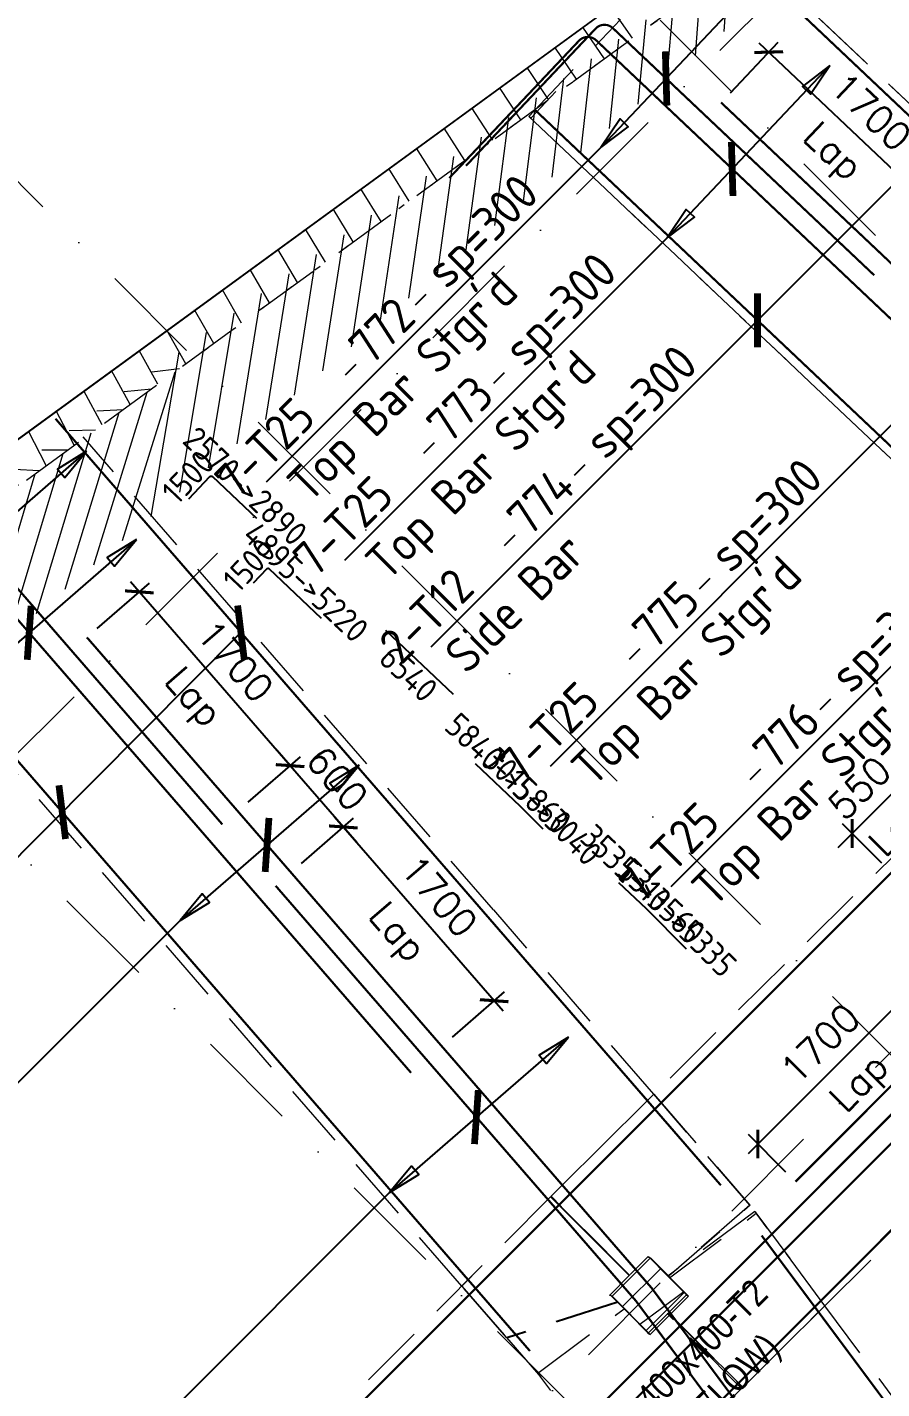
# Model space of a CAD drawing. Extents: x 660761725 to 1323371458, y 2734871439 to 5470067957.
# Drawn here: x 662047956 to 662054272, y 2735050052 to 2735060111 of the extents above; entities that cross this region are included whole.
import ezdxf
from ezdxf.enums import TextEntityAlignment as Align

# ---------------------------------------------------------------- set-up
doc = ezdxf.new("R2010")
doc.units = 0
for name, pattern in [('AXES', [1.95, 1.2, -0.25, 0.25, -0.25]), ('Hidden', [714.375, 476.25, -238.125]), ('sbp_axis_short', [10, 5, -2.5, 0, -2.5])]:
    doc.linetypes.add(name, pattern=pattern)
doc.layers.add('A-DETL', color=5, linetype='Continuous', lineweight=9, true_color=0x0000ff)
for name, color, linetype, lineweight in [('A-FLOR-PATT', 7, 'Continuous', 15), ('A-ROOF', 7, 'Continuous', 15), ('A-WALL', 7, 'Continuous', 15), ('S-COLS-IDEN', 7, 'Continuous', 9), ('S-GRID', 7, 'Continuous', 9)]:
    doc.layers.add(name, color=color, linetype=linetype, lineweight=lineweight)
for name, color, linetype in [('S-AXIS', 20, 'AXES'), ('S-DIMI', 100, 'Continuous'), ('S-RBAR-T12', 151, 'Continuous'), ('S-RBAR-T25', 51, 'Continuous'), ('S-RDIMO', 8, 'Continuous'), ('S-RSYMB', 7, 'Continuous'), ('S-SIMPLETEXT', 7, 'Continuous')]:
    doc.layers.add(name, color=color, linetype=linetype)
doc.styles.add('Arial Narrow_1', font='ARIALN.TTF', dxfattribs={"height": 199.9999999999998})
doc.styles.add('ARMACAD', font='isocp.shx')
doc.styles.add('ROMANS', font='romans.shx')
doc.dimstyles.new('S-DIMI-100', dxfattribs={"dimscale": 100, "dimtxt": 2, "dimasz": 1.5, "dimexe": 1, "dimexo": 1, "dimgap": 1, "dimtad": 1, "dimdec": 0, "dimzin": 12, "dimdsep": 46, "dimtxsty": 'ROMANS', "dimblk": 'ARCHTICK', "dimcen": 0.09, "dimdle": 1, "dimclrd": 8, "dimclre": 8, "dimclrt": 4, "dimadec": 0, "dimazin": 3, "dimtfac": 1, "dimtdec": 0, "dimtix": 1, "dimtmove": 1, "dimatfit": 3, "dimtolj": 1, "dimtzin": 0, "dimarcsym": 0})
pattern_1 = [(74.99999999999999, (0, 0), (-153.3407249233896, 41.08752341002518), [])]

# ---------------------------------------------------------------- blocks, each defined once
blk = doc.blocks.new('I am… All Range.')
at = {"layer": 'S-GRID', "color": 8, "linetype": 'sbp_axis_short', "lineweight": 13, "ltscale": 150}
for p, q in [((662613679.1571203, 2734523360.248725), (662679782.7279356, 2734589463.81954)), ((662618010.1861551, 2734519029.21969), (662684113.7569702, 2734585132.790505)), ((662638694.7375193, 2734563892.988339), (662667314.0845935, 2734535273.641264)), ((662635724.8890384, 2734560923.139858), (662664344.2237372, 2734532303.805159)), ((662633250.0153042, 2734558448.266124), (662661869.4970862, 2734529828.784341))]:
    blk.add_line(p, q, dxfattribs=at)
blk = doc.blocks.new('I am… Atomic.')
at = {"layer": 'A-FLOR-PATT', "transparency": 33554600}
h = blk.add_hatch(dxfattribs=at)
h.set_pattern_fill('ANSI31', color=8, scale=50, angle=30, style=0)
h.set_pattern_definition(pattern_1)
edge = h.paths.add_edge_path()
edge.add_line((662389967.6433319, 2734579123.010657), (662390007.8012236, 2734579503.468677))
edge.add_line((662342114.705975, 2734544592.546931), (662390007.8012234, 2734579503.468677))
edge.add_line((662363195.8073889, 2734559608.047176), (662389967.7690635, 2734579123.040917))
edge.add_line((662362417.6524743, 2734559040.823584), (662363719.8899552, 2734559990.06879))
edge.add_line((662346720.4841449, 2734547598.623516), (662362783.6519626, 2734559307.613063))
edge.add_line((662345821.5310795, 2734546943.346041), (662347578.010761, 2734548223.703842))
edge.add_line((662342292.6126368, 2734544370.997322), (662346307.4227723, 2734547297.529027))
edge.add_line((662325865.2845687, 2734528370.671522), (662342114.6925843, 2734544592.5523))
edge.add_line((662340490.7204528, 2734542572.157625), (662342149.9785906, 2734544228.604904))
edge.add_line((662339422.0417168, 2734541505.28928), (662341320.3495216, 2734543400.381265))
edge.add_line((662336597.6306283, 2734538685.662872), (662340136.8031961, 2734542218.839921))
edge.add_line((662332705.8949801, 2734534800.520002), (662336243.7133716, 2734538332.345168))
edge.add_line((662332253.0745114, 2734534348.466631), (662332782.9359009, 2734534877.430412))
edge.add_line((662326312.3910785, 2734528417.846987), (662332351.9776915, 2734534447.202265))
edge.add_line((662325865.2845687, 2734528370.671522), (662326312.3910785, 2734528417.846987))
h = blk.add_hatch(dxfattribs=at)
h.set_pattern_fill('ANSI31', color=8, scale=50, angle=30, style=0)
h.set_pattern_definition(pattern_1)
edge = h.paths.add_edge_path()
edge.add_line((662389967.6433319, 2734579123.010657), (662390007.8012236, 2734579503.468677))
edge.add_line((662390178.8400514, 2734578972.951882), (662393574.2351673, 2734576558.543434))
edge.add_line((662390389.9110394, 2734578822.862847), (662389967.7690635, 2734579123.040917))
edge.add_line((662401600.1085552, 2734571260.373601), (662390007.8012234, 2734579503.468677))
edge.add_line((662401045.2346829, 2734570742.112331), (662400996.5411683, 2734571280.666277))
edge.add_line((662400996.5411683, 2734571280.666277), (662391834.41239, 2734577795.702194))
edge.add_line((662401631.7932035, 2734570909.939), (662401600.1085552, 2734571260.373601))
edge.add_line((662398386.0115408, 2734568087.393885), (662401045.2346829, 2734570742.112331))
edge.add_line((662378065.801715, 2734545768.423274), (662383150.2610395, 2734551353.010825))
edge.add_line((662383150.2610395, 2734551353.010825), (662388234.7203641, 2734556937.598375))
edge.add_line((662388234.7203641, 2734556937.598375), (662393319.1796887, 2734562522.185926))
edge.add_line((662393319.1796887, 2734562522.185926), (662398403.6390133, 2734568106.773477))
edge.add_line((662377177.0145457, 2734544792.211362), (662378389.7704264, 2734546124.258873))
edge.add_line((662345219.5168241, 2734509691.243385), (662350637.7770958, 2734515642.46591))
edge.add_line((662350637.7770958, 2734515642.46591), (662356056.0373675, 2734521593.688435))
edge.add_line((662356056.0373675, 2734521593.688435), (662361474.2976393, 2734527544.91096))
edge.add_line((662361474.2976393, 2734527544.91096), (662366892.5579109, 2734533496.133485))
edge.add_line((662366892.5579109, 2734533496.133485), (662372310.8181826, 2734539447.35601))
edge.add_line((662372310.8181826, 2734539447.35601), (662377729.0784543, 2734545398.578536))
edge.add_line((662345267.5598451, 2734509156.384884), (662400082.3408674, 2734569362.972085))
edge.add_line((662401418.6805061, 2734570690.601139), (662400941.3227103, 2734570214.051982))
edge.add_line((662400082.3408674, 2734569362.972085), (662401631.7932035, 2734570909.939))
h = blk.add_hatch(dxfattribs=at)
h.set_pattern_fill('ANSI31', color=8, scale=50, angle=30, style=0)
h.set_pattern_definition(pattern_1)
edge = h.paths.add_edge_path()
edge.add_line((662345468.2720397, 2734510142.524049), (662345661.1307589, 2734509588.669044))
edge.add_line((662345219.5168241, 2734509691.243385), (662350637.7770958, 2734515642.46591))
edge.add_line((662350637.7770958, 2734515642.46591), (662356056.0373675, 2734521593.688435))
edge.add_line((662356056.0373675, 2734521593.688435), (662361474.2976393, 2734527544.91096))
edge.add_line((662361474.2976393, 2734527544.91096), (662366892.5579109, 2734533496.133485))
edge.add_line((662366892.5579109, 2734533496.133485), (662372310.8181826, 2734539447.35601))
edge.add_line((662372310.8181826, 2734539447.35601), (662377729.0784543, 2734545398.578536))
edge.add_line((662345267.5598451, 2734509156.384884), (662400082.3408674, 2734569362.972085))
h = blk.add_hatch(dxfattribs=at)
h.set_pattern_fill('ANSI31', color=8, scale=50, angle=30, style=0)
h.set_pattern_definition(pattern_1)
h.paths.add_polyline_path([(662358554.2694312, 2734547041.135511), (662358836.5993357, 2734546758.339421), (662359119.3843559, 2734547041.137244), (662358837.0544513, 2734547323.933334)])
at = {"layer": 'A-DETL', "color": 8, "linetype": 'Hidden', "lineweight": 9}
for p, q in [((662346720.4841449, 2734547598.623516), (662362783.6519626, 2734559307.613063)), ((662358837.0544513, 2734547323.933334), (662358554.2694312, 2734547041.135511)), ((662358816.4420059, 2734547332.191877), (662358837.0544513, 2734547323.933334)), ((662359119.3843559, 2734547041.137244), (662358837.0544513, 2734547323.933334)), ((662358533.3146224, 2734547049.531225), (662358554.2694312, 2734547041.135511)), ((662358554.2694312, 2734547041.135511), (662358836.5993357, 2734546758.339421)), ((662358836.5993357, 2734546758.339421), (662359119.3843559, 2734547041.137244)), ((662359119.2676377, 2734547041.184009), (662359099.5711249, 2734547049.075576)), ((662358816.4437414, 2734546766.414923), (662358836.4826176, 2734546758.386186))]:
    blk.add_line(p, q, dxfattribs=at)
at = {"layer": 'A-ROOF', "color": 8, "lineweight": 13}
blk.add_line((662389680.6962347, 2734579264.969228), (662342118.9841868, 2734544586.677794), dxfattribs=at)
at = {"layer": 'A-WALL', "color": 8, "lineweight": 13}
blk.add_line((662342114.705975, 2734544592.546931), (662390007.8012234, 2734579503.468677), dxfattribs=at)
at = {"layer": 'S-COLS-IDEN', "color": 8, "char_height": 199.9999999999998, "attachment_point": 1, "rotation": 44.99999999999995, "style": 'Arial Narrow_1'}
for s, insert, width in [('C 400x400-T2', (662358551.5272677, 2734546155.186525), 1819.830624999998), ('(BELOW)', (662358972.4767734, 2734546089.705491), 1218.564999999999)]:
    blk.add_mtext(s, dxfattribs=dict(at, insert=insert, width=width))
blk = doc.blocks.new('I am… Domination.')
at = {"layer": 'S-RDIMO', "color": 9, "linetype": 'Hidden', "lineweight": 9}
for p, q in [((662363556.3166815, 2734553199.342273), (662359558.4124808, 2734556978.141623)), ((662359558.4124808, 2734556978.141623), (662363556.3166815, 2734553199.342273)), ((662357939.3463154, 2734555756.462103), (662358616.5293497, 2734556472.910013)), ((662358138.9404033, 2734555941.372612), (662357952.4537773, 2734555744.072994)), ((662357952.4537773, 2734555744.072994), (662357939.3463154, 2734555756.462103)), ((662357939.3463154, 2734555756.462103), (662362138.968695, 2734551786.999724)), ((662362138.968695, 2734551786.999724), (662357952.4537773, 2734555744.072994)), ((662357678.202384, 2734549894.756967), (662354644.4816066, 2734553389.05288)), ((662362868.3551303, 2734552511.389042), (662358102.2281954, 2734547777.915438)), ((662357443.039068, 2734547114.926777), (662353023.6757058, 2734552205.231544)), ((662360127.1281942, 2734546970.18777), (662363573.5199577, 2734550392.967874)), ((662358861.4195457, 2734548531.905473), (662357679.0714263, 2734549893.755988)), ((662358165.507996, 2734547840.7617), (662358861.4195457, 2734548531.905473)), ((662358861.4195457, 2734548531.905473), (662359572.8056927, 2734547712.517702)), ((662359572.8056927, 2734547712.517702), (662358861.4195457, 2734548531.905473)), ((662358102.8135065, 2734547778.496738), (662358165.507996, 2734547840.7617)), ((662358097.752336, 2734547773.442004), (662352471.842336, 2734542114.862004)), ((662358097.752336, 2734547773.442004), (662357443.039068, 2734547114.926777)), ((662358098.3251514, 2734547774.018146), (662358097.752336, 2734547773.442004)), ((662358097.752336, 2734547773.442004), (662358681.0372888, 2734547193.524667)), ((662358681.1389275, 2734547193.62631), (662358098.3251514, 2734547774.018146)), ((662358102.8135065, 2734547778.496738), (662358102.2281954, 2734547777.915438)), ((662358102.2281954, 2734547777.915438), (662358681.8289542, 2734547194.316369)), ((662358681.9321558, 2734547194.419575), (662358103.0163602, 2734547778.292148)), ((662359609.2540984, 2734547666.21249), (662358967.0885984, 2734547188.412107)), ((662358978.8769038, 2734547176.624344), (662359619.1000338, 2734547652.979516)), ((662359572.8056927, 2734547712.517702), (662358988.194818, 2734547204.116096)), ((662358989.9701174, 2734547205.436999), (662359573.3340805, 2734547711.909095)), ((662359573.3340805, 2734547711.909095), (662359572.8056927, 2734547712.517702)), ((662359609.2540984, 2734547666.21249), (662359867.4956789, 2734547319.134841)), ((662359609.2540984, 2734547666.21249), (662359619.1000338, 2734547652.979516)), ((662360127.1281942, 2734546970.18777), (662359619.1000338, 2734547652.979516)), ((662358821.5000706, 2734547333.993923), (662358709.015115, 2734547221.503783)), ((662358967.0885984, 2734547188.412107), (662358822.5667393, 2734547332.927304)), ((662358681.0372888, 2734547193.524667), (662358538.6638771, 2734547051.144692)), ((662358686.3908119, 2734547198.878437), (662358681.9321558, 2734547194.419575)), ((662358709.015115, 2734547221.503783), (662358687.2623336, 2734547199.749999)), ((662358967.0885984, 2734547188.412107), (662359000.7456441, 2734547154.756612)), ((662358967.0885984, 2734547188.412107), (662358978.8769038, 2734547176.624344)), ((662358968.5064701, 2734547186.9943), (662358967.0885984, 2734547188.412107)), ((662358988.194818, 2734547204.116096), (662358968.5064701, 2734547186.9943)), ((662359000.7456441, 2734547154.756612), (662358968.5064701, 2734547186.9943)), ((662358968.6091785, 2734547186.891596), (662358989.9701174, 2734547205.436999)), ((662359000.7456441, 2734547154.756612), (662358978.8769038, 2734547176.624344)), ((662359000.7456441, 2734547154.756612), (662359033.1578805, 2734547122.34587)), ((662359104.3493019, 2734547051.15773), (662359000.7456441, 2734547154.756612)), ((662359000.7456441, 2734547154.756612), (662359033.1578805, 2734547122.34587)), ((662359104.3493019, 2734547051.15773), (662359000.7456441, 2734547154.756612)), ((662357773.506863, 2734546734.287835), (662357443.039068, 2734547114.926777)), ((662357443.039068, 2734547114.926777), (662357773.506863, 2734546734.287835)), ((662358538.6638771, 2734547051.144692), (662358590.7903173, 2734546999.020655)), ((662359104.2735875, 2734547051.082012), (662358862.4142509, 2734546809.211526)), ((662359083.1198922, 2734547072.386161), (662358918.8366573, 2734546950.151951)), ((662359104.2735875, 2734547051.082012), (662358963.6994634, 2734546910.501408)), ((662358969.936536, 2734546916.738768), (662359104.2735875, 2734547051.082012)), ((662358969.936536, 2734546916.738768), (662359104.2735875, 2734547051.082012)), ((662359033.1578805, 2734547122.34587), (662359104.3493019, 2734547051.15773)), ((662359033.1578805, 2734547122.34587), (662359083.1198922, 2734547072.386161)), ((662359083.1198922, 2734547072.386161), (662359104.3493019, 2734547051.15773)), ((662358590.7903173, 2734546999.020655), (662357773.506863, 2734546734.287835)), ((662358595.7058274, 2734546994.105371), (662357777.9728278, 2734546729.226936)), ((662358004.6796919, 2734546472.336041), (662358642.735064, 2734546947.078302)), ((662358005.298533, 2734546472.630422), (662358642.735064, 2734546947.044372)), ((662358642.735064, 2734546947.078302), (662358590.7903173, 2734546999.020655)), ((662358590.7903173, 2734546999.020655), (662358595.7058274, 2734546994.105371)), ((662358595.7058274, 2734546994.105371), (662358642.735064, 2734546947.078302)), ((662358642.8477333, 2734546946.965638), (662358678.1590503, 2734546911.655949)), ((662358918.8366573, 2734546950.151951), (662358758.7663579, 2734546831.052357)), ((662360127.1281942, 2734546970.18777), (662359511.572303, 2734546358.84913)), ((662359517.0244195, 2734546364.263893), (662360127.1281942, 2734546970.18777)), ((662362944.7589397, 2734543183.281523), (662360127.1281942, 2734546970.18777)), ((662358678.1590503, 2734546911.655949), (662358821.5131085, 2734546768.308498)), ((662358821.5131085, 2734546768.308498), (662358758.7663579, 2734546831.052357)), ((662358862.4142509, 2734546809.211526), (662358963.6994634, 2734546910.501408)), ((662359511.572303, 2734546358.84913), (662358963.6994634, 2734546910.501408)), ((662358964.6988472, 2734546911.500838), (662358969.936536, 2734546916.738768)), ((662358964.6988472, 2734546911.500838), (662358969.1328427, 2734546915.935038)), ((662358969.1328427, 2734546915.935038), (662359517.0042689, 2734546364.284183)), ((662359520.8532768, 2734546368.155542), (662358969.936536, 2734546916.738768)), ((662358970.0523703, 2734546916.854608), (662359521.3923811, 2734546368.697777)), ((662357773.506863, 2734546734.287835), (662358027.1442885, 2734546442.143539)), ((662357773.506863, 2734546734.287835), (662358027.1442885, 2734546442.143539)), ((662357777.9165293, 2734546729.2087), (662357773.506863, 2734546734.287835)), ((662357773.506863, 2734546734.287835), (662357777.9165293, 2734546729.2087)), ((662358862.4142509, 2734546809.211526), (662358821.5131085, 2734546768.308498)), ((662358822.5667393, 2734546769.362178), (662358862.4142509, 2734546809.211526)), ((662358004.7592769, 2734546472.229079), (662358004.6796919, 2734546472.336041)), ((662358027.1442885, 2734546442.143539), (662358004.7592769, 2734546472.229079)), ((662358100.6203423, 2734546343.391449), (662358027.1442885, 2734546442.143539)), ((662358697.9944893, 2734545540.518363), (662359511.6005954, 2734546358.84913)), ((662358697.9944893, 2734545540.518363), (662359511.6005954, 2734546358.84913)), ((662359516.0542784, 2734546363.300398), (662359511.572303, 2734546358.84913)), ((662359511.6005954, 2734546358.84913), (662359520.8532768, 2734546368.155542)), ((662359511.6005954, 2734546358.84913), (662359520.8532768, 2734546368.155542)), ((662359521.3923811, 2734546368.697777), (662359520.8532768, 2734546368.155542))]:
    blk.add_line(p, q, dxfattribs=at)
blk = doc.blocks.new('_ARCHTICK')
at = {"color": 0, "linetype": 'ByBlock', "const_width": 0.15}
blk.add_lwpolyline([(-0.5, -0.5), (0.5, 0.5)], dxfattribs=at)
blk = doc.blocks.new('*D737')
at = {"layer": 'S-DIMI', "color": 8, "lineweight": -2, "transparency": 16777216}
for p, q in [((662053285.8001696, 2735051789.095719), (662054629.2584382, 2735053132.643218)), ((662054765.5144527, 2735052854.979592), (662054487.837082, 2735053132.638521)), ((662053563.472844, 2735051652.858146), (662053285.7954732, 2735051930.517075))]:
    blk.add_line(p, q, dxfattribs=at)
at = {"layer": 'S-DIMI', "color": 8, "lineweight": -2, "transparency": 16777216, "xscale": 150, "yscale": 150, "zscale": 150}
for p, rotation in [((662054558.5501083, 2735053061.930191), 45.00190267468847), ((662053356.5084995, 2735051859.808745), 225.0019026746884)]:
    blk.add_blockref('_ARCHTICK', p, dxfattribs=dict(at, rotation=rotation))
at = {"layer": 'S-DIMI', "color": 4, "transparency": 16777216, "char_height": 200, "attachment_point": 5, "rotation": 45.00190267468847, "style": 'ROMANS'}
for s, insert in [('\\A1;1700', (662053816.1032515, 2735052602.286128)), ('\\A1;Lap', (662054122.5263653, 2735052295.883364))]:
    blk.add_mtext(s, dxfattribs=dict(at, insert=insert))
blk = doc.blocks.new('*D773')
at = {"layer": 'S-DIMI', "color": 8, "lineweight": -2, "transparency": 16777216}
for p, q in [((662048472.8321092, 2735055668.628459), (662048860.1700666, 2735056004.912293)), ((662048719.099386, 2735056014.865338), (662049964.7164203, 2735054580.140538)), ((662049588.5591065, 2735054385.993176), (662049974.6694647, 2735054721.211218))]:
    blk.add_line(p, q, dxfattribs=at)
at = {"layer": 'S-DIMI', "color": 8, "lineweight": -2, "transparency": 16777216, "xscale": 150, "yscale": 150, "zscale": 150}
for p, rotation in [((662048784.6582041, 2735055939.353476), 130.9642639998557), ((662049899.1576022, 2735054655.6524), 310.9642639998557)]:
    blk.add_blockref('_ARCHTICK', p, dxfattribs=dict(at, rotation=rotation))
at = {"layer": 'S-DIMI', "color": 4, "transparency": 16777216, "char_height": 200, "attachment_point": 5, "rotation": 310.9642639998557, "style": 'ROMANS'}
for s, insert in [('\\A1;1700', (662049492.9316279, 2735055428.620573)), ('\\A1;Lap', (662049165.7135574, 2735055144.532362))]:
    blk.add_mtext(s, dxfattribs=dict(at, insert=insert))
blk = doc.blocks.new('*D774')
at = {"layer": 'S-DIMI', "color": 8, "lineweight": -2, "transparency": 16777216}
for p, q in [((662049899.1576053, 2735054655.652402), (662049800.8193783, 2735054768.920196)), ((662049588.559107, 2735054385.993175), (662049974.6694678, 2735054721.21122)), ((662049899.1576053, 2735054655.652402), (662050292.5103333, 2735054202.581435)), ((662049982.3451054, 2735053933.29837), (662050368.0221958, 2735054268.140253)), ((662050292.5103333, 2735054202.581435), (662050390.8485605, 2735054089.313642))]:
    blk.add_line(p, q, dxfattribs=at)
at = {"layer": 'S-DIMI', "color": 8, "lineweight": -2, "transparency": 16777216, "xscale": 150, "yscale": 150, "zscale": 150}
for p, rotation in [((662049899.1576053, 2735054655.652402), 310.9642639998557), ((662050292.5103333, 2735054202.581435), 130.9642639998557)]:
    blk.add_blockref('_ARCHTICK', p, dxfattribs=dict(at, rotation=rotation))
at = {"layer": 'S-DIMI', "color": 4, "transparency": 16777216, "insert": (662050246.8576945, 2735054560.234555), "char_height": 200, "attachment_point": 5, "rotation": 310.9642639998557, "style": 'ROMANS'}
blk.add_mtext('\\A1;600', dxfattribs=at)
blk = doc.blocks.new('*D775')
at = {"layer": 'S-DIMI', "color": 8, "lineweight": -2, "transparency": 16777216}
for p, q in [((662049982.345106, 2735053933.298368), (662050368.0221952, 2735054268.14025)), ((662050226.9515146, 2735054278.093295), (662051472.5685477, 2735052843.368496)), ((662051098.0721033, 2735052650.663088), (662051482.5215921, 2735052984.439177))]:
    blk.add_line(p, q, dxfattribs=at)
at = {"layer": 'S-DIMI', "color": 8, "lineweight": -2, "transparency": 16777216, "xscale": 150, "yscale": 150, "zscale": 150}
for p, rotation in [((662050292.5103327, 2735054202.581432), 130.9642639998557), ((662051407.0097296, 2735052918.880359), 310.9642639998557)]:
    blk.add_blockref('_ARCHTICK', p, dxfattribs=dict(at, rotation=rotation))
at = {"layer": 'S-DIMI', "color": 4, "transparency": 16777216, "char_height": 200, "attachment_point": 5, "rotation": 310.9642639998557, "style": 'ROMANS'}
for s, insert in [('\\A1;1700', (662051000.7837563, 2735053691.848531)), ('\\A1;Lap', (662050673.5656857, 2735053407.76032))]:
    blk.add_mtext(s, dxfattribs=dict(at, insert=insert))
blk = doc.blocks.new('*D779')
at = {"layer": 'S-DIMI', "color": 8, "lineweight": -2, "transparency": 16777216}
for p, q in [((662053152.730626, 2735059627.298503), (662053505.4381729, 2735059999.743008)), ((662053364.0691704, 2735059995.895271), (662054743.6276283, 2735058689.443777)), ((662054388.1901927, 2735058459.548676), (662054739.7798917, 2735058830.812779))]:
    blk.add_line(p, q, dxfattribs=at)
at = {"layer": 'S-DIMI', "color": 8, "lineweight": -2, "transparency": 16777216, "xscale": 150, "yscale": 150, "zscale": 150}
for p, rotation in [((662053436.67754, 2735059927.134638), 136.5590733671566), ((662054671.0192587, 2735058758.20441), 316.5590733671566)]:
    blk.add_blockref('_ARCHTICK', p, dxfattribs=dict(at, rotation=rotation))
at = {"layer": 'S-DIMI', "color": 4, "transparency": 16777216, "char_height": 200, "attachment_point": 5, "rotation": 316.5590733671566, "style": 'ROMANS'}
for s, insert in [('\\A1;1700', (662054191.3696656, 2735059487.886264)), ('\\A1;Lap', (662053893.4069221, 2735059173.249995))]:
    blk.add_mtext(s, dxfattribs=dict(at, insert=insert))
blk = doc.blocks.new('*D723')
at = {"layer": 'S-DIMI', "color": 8, "lineweight": -2, "transparency": 16777216}
for p, q in [((662054442.121221, 2735054542.994788), (662054548.1883131, 2735054649.05973)), ((662054053.2085501, 2735054154.09), (662054442.121221, 2735054542.994788)), ((662054660.6199285, 2735054324.491651), (662054371.4112594, 2735054613.706182)), ((662054053.2085501, 2735054154.09), (662053947.1414582, 2735054048.025057)), ((662054271.7016642, 2735053935.592457), (662053982.4985886, 2735054224.801394))]:
    blk.add_line(p, q, dxfattribs=at)
at = {"layer": 'S-DIMI', "color": 8, "lineweight": -2, "transparency": 16777216, "xscale": 150, "yscale": 150, "zscale": 150}
for p, rotation in [((662054442.121221, 2735054542.994788), 224.9994193251146), ((662054053.2085501, 2735054154.09), 44.99941932511464)]:
    blk.add_blockref('_ARCHTICK', p, dxfattribs=dict(at, rotation=rotation))
at = {"layer": 'S-DIMI', "color": 4, "transparency": 16777216, "char_height": 200, "attachment_point": 5, "rotation": 44.99941932511465, "style": 'ROMANS'}
for s, insert in [('\\A1;550', (662054106.2449626, 2735054489.965183)), ('\\A1;Lap', (662054412.6547958, 2735054183.549139))]:
    blk.add_mtext(s, dxfattribs=dict(at, insert=insert))
blk = doc.blocks.new('cadf_04')
at = {"color": 8, "const_width": 0.5000000000000002}
blk.add_lwpolyline([(1.414213560521603, 1.414213564246893), (-1.414213556796312, -1.414213556796312)], dxfattribs=at)
blk = doc.blocks.new('cadf_10')
at = {"color": 1}
for p, q in [((-4.158496580606208, 1.201089783226742), (-5.644468778018359, 1.201089783226742)), ((4.158496580606207, 1.201089783226742), (5.644468778018359, 1.201089783226742))]:
    blk.add_line(p, q, dxfattribs=at)
at = {"style": 'ARMACAD'}
for tag, p in [('$COM1', (-10.93526643674234, 2.542619974829577)), ('$COM2', (-9.757982686735758, -5.302973364669228))]:
    blk.add_attdef(tag, text='', height=3.5, dxfattribs=at).set_placement(p, align=Align.BOTTOM_RIGHT)
at = {"color": 1, "style": 'ARMACAD'}
blk.add_attdef('$NUM', text='', height=3.5, dxfattribs=at).set_placement((0, 0), align=Align.CENTER)
blk = doc.blocks.new('*U882', base_point=(662050818.141349, 2735055370.273445))
at = {"layer": 'S-RSYMB'}
blk.add_lwpolyline([(662050818.141349, 2735055606.572213), (662051318.141349, 2735055133.974677)], dxfattribs=at)
at = {"layer": 'S-RSYMB', "style": 'ARMACAD'}
blk.add_attdef('D0', text='', height=180, rotation=316.6138538600659, dxfattribs=at).set_placement((662050989.146491, 2735055286.698255), align=Align.MIDDLE_CENTER)
blk = doc.blocks.new('CADF_02')
at = {"color": 0}
blk.add_lwpolyline([(0, 0), (2.5, -0.4166666679084301), (2.5, 0.4166666679084301)], close=True, dxfattribs=at)
blk = doc.blocks.new('*U961', base_point=(662049527.8644452, 2735056660.563012))
at = {"layer": 'S-RSYMB'}
blk.add_lwpolyline([(662049527.8644452, 2735056648.90486), (662049681.9080304, 2735056811.880395, -0.4142135623730951), (662049702.2967556, 2735056812.454843), (662050027.8644452, 2735056504.730041)], format="xyb", dxfattribs=at)
at = {"layer": 'S-RSYMB', "style": 'ARMACAD'}
for tag, rotation, p in [('D0', 46.61387000353894, (662049521.3110254, 2735056809.387462)), ('D1', 316.6138700078421, (662049944.0754348, 2735056742.167655))]:
    blk.add_attdef(tag, text='', height=180, rotation=rotation, dxfattribs=at).set_placement(p, align=Align.MIDDLE_CENTER)
blk = doc.blocks.new('*U962', base_point=(662050106.0192966, 2735056082.446531))
at = {"layer": 'S-RSYMB'}
blk.add_lwpolyline([(662050106.0192966, 2735056158.119502), (662050205.8083003, 2735056263.69458, -0.4142135623730951), (662050219.0160583, 2735056264.066705), (662050606.0192966, 2735055898.273297)], format="xyb", dxfattribs=at)
at = {"layer": 'S-RSYMB', "style": 'ARMACAD'}
for tag, rotation, p in [('D0', 46.61386531881486, (662050072.3385924, 2735056289.901882)), ('D1', 316.6138653175101, (662050491.5125186, 2735056164.745207))]:
    blk.add_attdef(tag, text='', height=180, rotation=rotation, dxfattribs=at).set_placement(p, align=Align.MIDDLE_CENTER)
blk = doc.blocks.new('*U963', base_point=(662051848.8178124, 2735054339.76368))
at = {"layer": 'S-RSYMB'}
blk.add_lwpolyline([(662051848.8178124, 2735054580.656105), (662052181.1060538, 2735054266.579022, -0.007041840070866869), (662052181.2474576, 2735054266.441546), (662052348.8178124, 2735054098.871255)], format="xyb", dxfattribs=at)
at = {"layer": 'S-RSYMB', "style": 'ARMACAD'}
for tag, rotation, p in [('D0', 316.6138653209008, (662052093.9567744, 2735054507.19277)), ('D1', 315.000010826174, (662052346.3498995, 2735054263.973696))]:
    blk.add_attdef(tag, text='', height=180, rotation=rotation, dxfattribs=at).set_placement(p, align=Align.MIDDLE_CENTER)
blk = doc.blocks.new('*U964', base_point=(662052789.4526814, 2735053399.191237))
at = {"layer": 'S-RSYMB'}
blk.add_lwpolyline([(662052789.4526814, 2735053643.618318), (662052992.7486776, 2735053451.464053, -0.007041868513008347), (662052992.891151, 2735053451.325537), (662053289.4526814, 2735053154.764157)], format="xyb", dxfattribs=at)
at = {"layer": 'S-RSYMB', "style": 'ARMACAD'}
for tag, rotation, p in [('D0', 316.6138700068284, (662052970.0955139, 2735053631.116398)), ('D1', 315.0000144895407, (662053222.4891754, 2735053384.362147))]:
    blk.add_attdef(tag, text='', height=180, rotation=rotation, dxfattribs=at).set_placement(p, align=Align.MIDDLE_CENTER)

msp = doc.modelspace()

# ---------------------------------------------------------------- linework, layer by layer
at = {"layer": 'S-RBAR-T12', "const_width": 16}
for points in [[(662052992.2712663, 2735060857.40852), (662057745.1559968, 2735056365.005294)], [(662051709.120009, 2735059499.856735), (662056462.0047387, 2735055007.453509)], [(662048165.0730059, 2735057218.603404), (662053081.9843127, 2735051555.213676)], [(662046754.5114043, 2735055993.964694), (662051671.4227109, 2735050330.574967)], [(662046245.7641786, 2735045768.783229), (662054731.3298903, 2735054253.780257)], [(662047566.5067434, 2735044447.975902), (662056051.9961463, 2735052933.049242)], [(662053383.6696078, 2735051183.907413), (662057039.9162309, 2735046269.898293)]]:
    msp.add_lwpolyline(points, dxfattribs=at)
at = {"layer": 'S-RBAR-T25', "linetype": 'Hidden', "const_width": 16}
for points in [[(662051198.3430679, 2735059086.859948), (662052156.9282105, 2735060101.026983, -0.4142135623730951), (662052283.8035296, 2735060104.601669), (662054215.6628599, 2735058278.618781)], [(662051075.0545241, 2735058996.990695), (662052033.6396667, 2735060011.15773, -0.4142135623730951), (662052160.5149858, 2735060014.732417), (662055784.0261129, 2735056589.809488)], [(662053083.3441938, 2735059555.281111), (662057333.9529048, 2735055537.628971, -0.007041889652795323), (662057335.765406, 2735055535.866818), (662059474.7011046, 2735053396.932201)], [(662046209.0286202, 2735055629.260761), (662047262.7968978, 2735056544.133795, -0.4142135623730951), (662047389.4078312, 2735056535.200905), (662049398.5526402, 2735054221.029443)], [(662046087.3740588, 2735055540.582574), (662047141.1423364, 2735056455.455607, -0.4142135623730951), (662047267.7532698, 2735056446.522717), (662050793.1372131, 2735052385.917988)], [(662048397.3208587, 2735055603.069621), (662052568.3714031, 2735050798.773738, -0.01882261854575213), (662052572.6047634, 2735050793.509928), (662054494.6402247, 2735048210.287537)], [(662049791.9054315, 2735053767.958167), (662052451.4003061, 2735050704.701047, -0.0188226175096161), (662052455.6336664, 2735050699.437237), (662055747.2552363, 2735046275.48632)]]:
    msp.add_lwpolyline(points, format="xyb", dxfattribs=at)
for points in [[(662053634.1858629, 2735051582.149807), (662059321.8972524, 2735057270.238967)], [(662050276.408613, 2735047799.87138), (662056674.6581379, 2735054198.545868)], [(662048544.0474856, 2735046279.534271), (662054942.2970105, 2735052678.208759)]]:
    msp.add_lwpolyline(points, dxfattribs=at)
at = {"layer": 'S-RDIMO'}
for p, q in [((662053398.8987358, 2735060495.426205), (662052196.4599732, 2735059223.266122)), ((662053887.2182899, 2735059827.468262), (662052684.7794259, 2735058555.30828)), ((662054674.7279464, 2735059267.158757), (662050939.4065597, 2735055531.85102)), ((662052196.4599735, 2735059223.266122), (662049722.3158768, 2735056748.957813)), ((662052684.7794259, 2735058555.30828), (662050300.4707284, 2735056170.841331)), ((662054354.4373045, 2735057183.557734), (662051821.2303457, 2735054650.182642)), ((662048395.0127182, 2735056978.541572), (662047073.1772398, 2735055830.934779)), ((662048763.4445584, 2735056325.372438), (662047441.6092488, 2735055177.765582)), ((662055163.817627, 2735056212.134527), (662052711.6589684, 2735053759.813115)), ((662049535.4601597, 2735055640.166038), (662043798.3123033, 2735049869.702211)), ((662050408.2426695, 2735054659.665187), (662049086.4069821, 2735053512.058213)), ((662049086.4069821, 2735053512.058213), (662044625.563996, 2735049050.919153)), ((662051955.2124501, 2735052649.033155), (662050633.3774273, 2735051501.426548)), ((662050633.3774272, 2735051501.426548), (662046404.4163839, 2735047272.184823))]:
    msp.add_line(p, q, dxfattribs=at)

# ---------------------------------------------------------------- block references
at = {"layer": 'S-AXIS'}
for name, p in [('I am… All Range.', (-593486.1820166111, 503695.4297404289)), ('I am… Atomic.', (-306275.5624856949, 503695.4297404289)), ('I am… Domination.', (-306275.5624856949, 503695.4297404289))]:
    msp.add_blockref(name, p, dxfattribs=at)
at = {"layer": 'S-RDIMO'}
for name, p, xscale, yscale, zscale, rotation in [('cadf_04', (662052677.641524, 2735059732.348148), 100, 100, 100, 226.6138700216556), ('CADF_02', (662053887.2182899, 2735059827.468262), 100, 100, 100, 226.6138653242164), ('CADF_02', (662052196.4599735, 2735059223.266122), 100, 100, 100, 46.61387002656557), ('cadf_04', (662053165.9610437, 2735059064.390293), 100, 100, 100, 226.6138652946859), ('CADF_02', (662052684.7794259, 2735058555.30828), 100, 100, 100, 46.61386532421643), ('cadf_04', (662053353.3258436, 2735057945.761483), 100, 100, 100, 224.9998953139801), ('CADF_02', (662048395.0127182, 2735056978.541572), 100, 100, 100, 220.9642491618767), ('CADF_02', (662048763.4445584, 2735056325.372438), 100, 100, 100, 220.9642543381387), ('cadf_04', (662047970.5699356, 2735055637.005024), 100, 100, 100, 220.9642543356144), ('cadf_04', (662049535.4601594, 2735055640.166038), 99.99999999999993, 99.99999999999993, 99.99999999999993, 51.9834129786918), ('CADF_02', (662050408.2426695, 2735054659.665187), 100, 100, 100, 220.9642491561598), ('cadf_04', (662048214.8650967, 2735054311.902199), 100, 100, 100, 51.9834129786918), ('cadf_04', (662049728.6355722, 2735054069.635842), 100, 100, 100, 220.9642491535862), ('CADF_02', (662049086.4069821, 2735053512.058213), 100, 100, 100, 40.9642491561598), ('CADF_02', (662051955.2124501, 2735052649.033155), 99.99999999999987, 99.99999999999987, 99.99999999999987, 220.9642543330281), ('cadf_04', (662051275.6056379, 2735052059.00395), 99.99999999999994, 99.99999999999994, 99.99999999999994, 220.9642543275117), ('CADF_02', (662050633.3774275, 2735051501.426548), 100, 100, 100, 40.96425433302795)]:
    msp.add_blockref(name, p, dxfattribs=dict(at, xscale=xscale, yscale=yscale, zscale=zscale, rotation=rotation))
at = {"layer": 'S-RSYMB'}
for name, p, values in [('*U961', (662049151.2847661, 2735056639.381407, -1e-08), {'D0': '1500', 'D1': '2570->2890'}), ('*U962', (662049629.3394128, 2735055929.790133, -1e-08), {'D0': '1500', 'D1': '4895->5220'}), ('*U882', (662050603.4629395, 2735055419.295225), {'D0': '6540'}), ('*U963', (662051266.7402962, 2735054429.763288, -1e-08), {'D0': '5840->5860', 'D1': '3015->3040'}), ('*U964', (662052326.6640494, 2735053547.422122, -1e-08), {'D0': '3535->3560', 'D1': '5310->5335'})]:
    msp.add_blockref(name, p, dxfattribs=at).add_auto_attribs(values)
at = {"layer": 'S-SIMPLETEXT'}
ref = msp.add_blockref('cadf_10', (662050668.964462, 2735057775.221381), dxfattribs=dict(at, xscale=75.00000002213115, yscale=75, zscale=75, rotation=45.0019013456975))
ref.add_attrib('$NUM', '772', dxfattribs={"color": 1, "height": 262.5, "rotation": 45.0019028911715, "style": 'ARMACAD', "flags": 2}).set_placement((662050668.964462, 2735057775.221381), align=Align.CENTER)
ref.add_attrib('$COM1', '7-T25         sp=300', dxfattribs={"height": 262.5, "rotation": 45.0019028911715, "style": 'ARMACAD', "flags": 2}).set_placement((662051754.5213165, 2735058860.850286), align=Align.RIGHT)
ref = msp.add_blockref('cadf_10', (662051247.1193135, 2735057197.1049), dxfattribs=dict(at, xscale=75.00000002213115, yscale=75, zscale=75, rotation=45.0019013456975))
ref.add_attrib('$NUM', '773', dxfattribs={"color": 1, "height": 262.5, "rotation": 45.0019028911715, "style": 'ARMACAD', "flags": 2}).set_placement((662051247.1193135, 2735057197.1049), align=Align.CENTER)
ref.add_attrib('$COM1', '7-T25         sp=300', dxfattribs={"height": 262.5, "rotation": 45.0019028911715, "style": 'ARMACAD', "flags": 2}).set_placement((662052332.676168, 2735058282.733805), align=Align.RIGHT)
ref = msp.add_blockref('cadf_10', (662051844.3033806, 2735056516.293901), dxfattribs=dict(at, xscale=74.99999998096037, yscale=75, zscale=75, rotation=44.99989529268763))
ref.add_attrib('$NUM', '774', dxfattribs={"color": 1, "height": 262.5, "rotation": 44.9998953570815, "style": 'ARMACAD', "flags": 2}).set_placement((662051844.3033806, 2735056516.293901), align=Align.CENTER)
ref.add_attrib('$COM1', '2-T12         sp=300', dxfattribs={"height": 262.5, "rotation": 44.9998953570815, "style": 'ARMACAD', "flags": 2}).set_placement((662052928.1685181, 2735057600.155078), align=Align.RIGHT)
ref = msp.add_blockref('cadf_10', (662052767.8789309, 2735055676.446211), dxfattribs=dict(at, xscale=75.00000002213115, yscale=75, zscale=75, rotation=45.0019013456975))
ref.add_attrib('$NUM', '775', dxfattribs={"color": 1, "height": 262.5, "rotation": 45.0019028911715, "style": 'ARMACAD', "flags": 2}).set_placement((662052767.8789309, 2735055676.446211), align=Align.CENTER)
ref.add_attrib('$COM1', '7-T25         sp=300', dxfattribs={"height": 262.5, "rotation": 45.0019028911715, "style": 'ARMACAD', "flags": 2}).set_placement((662053853.4357854, 2735056762.075116), align=Align.RIGHT)
ref = msp.add_blockref('cadf_10', (662053658.3075535, 2735054786.076683), dxfattribs=dict(at, xscale=75.00000002213115, yscale=75, zscale=75, rotation=45.0019013456975))
ref.add_attrib('$NUM', '776', dxfattribs={"color": 1, "height": 262.5, "rotation": 45.0019028911715, "style": 'ARMACAD', "flags": 2}).set_placement((662053658.3075535, 2735054786.076683), align=Align.CENTER)
ref.add_attrib('$COM1', '7-T25         sp=300', dxfattribs={"height": 262.5, "rotation": 45.0019028911715, "style": 'ARMACAD', "flags": 2}).set_placement((662054743.8644083, 2735055871.705588), align=Align.RIGHT)

# ---------------------------------------------------------------- texts
at = {"layer": 'S-SIMPLETEXT', "style": 'ARMACAD'}
for s, height, rotation, p in [("Top Bar Stgr'd", 262.5, 44.83402702431418, (662051602.255808, 2735058140.909685)), ("Top Bar Stgr'd", 262.5, 44.83402702431418, (662052180.410659, 2735057562.793203)), ('Side Bar', 262.4999999999999, 44.83204304518112, (662052102.5133069, 2735056211.540586)), ("Top Bar Stgr'd", 262.5, 44.83402702431418, (662053701.1702764, 2735056042.134514)), ("Top Bar Stgr'd", 262.5, 44.83402702431418, (662054591.5988995, 2735055151.764986))]:
    msp.add_text(s, height=height, rotation=rotation, dxfattribs=at).set_placement(p, align=Align.RIGHT)

# ---------------------------------------------------------------- dimensions: what is measured, and where the dimension line sits
at = {"layer": 'S-DIMI'}
for base, p1, p2, angle, picture, middle in [((662054671.0192586, 2735058758.20441), (662053083.9699928, 2735059554.690134), (662054319.4295596, 2735058386.940306), 316.5590733671566, '*D779', (662054053.8483994, 2735059342.669524)), ((662049899.1576023, 2735054655.6524), (662048397.3202467, 2735055603.069641), (662049513.0472444, 2735054320.434358), 310.9642639998557, '*D773', (662049341.9079031, 2735055297.502937)), ((662054442.121221, 2735054542.994788), (662054342.411626, 2735053864.881063), (662054731.3298903, 2735054253.780257), 44.9994193243374, '*D723', (662054247.6648856, 2735054348.542394)), ((662051407.0097299, 2735052918.880359), (662049906.8332437, 2735053867.739551), (662051022.5602409, 2735052585.10427), 310.9642639998557, '*D775', (662050849.7600315, 2735053560.730895)), ((662054558.5501083, 2735053061.930191), (662053634.18587, 2735051582.149816), (662054836.2274787, 2735052784.271262), 45.00190267541458, '*D737', (662053957.5293039, 2735052460.869468))]:
    dim = msp.add_linear_dim(base=base, p1=p1, p2=p2, angle=angle, text='<>\\XLap', dimstyle='S-DIMI-100', override={"dimzin": 0}, dxfattribs=at)
    dim.commit()
    dim.dimension.update_dxf_attribs({"geometry": picture, "text_midpoint": middle})
dim = msp.add_linear_dim(base=(662050292.5103334, 2735054202.581435), p1=(662049513.0472448, 2735054320.434357), p2=(662049906.8332434, 2735053867.739552), angle=310.9642639998557, dimstyle='S-DIMI-100', override={"dimzin": 0}, dxfattribs=at)
dim.commit()
dim.dimension.update_dxf_attribs({"geometry": '*D774', "text_midpoint": (662050246.8576945, 2735054560.234555)})

doc.saveas('drawing.dxf')
